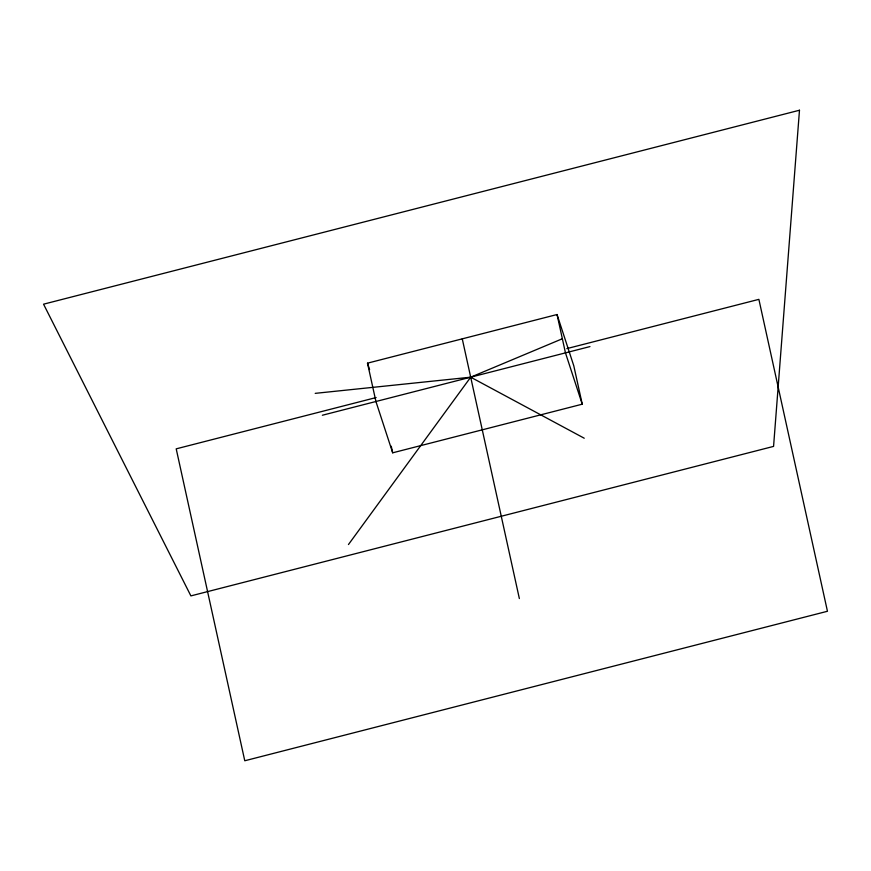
<?xml version="1.0" encoding="UTF-8"?>
<svg xmlns="http://www.w3.org/2000/svg" width="871" height="871" viewBox="0 0 871 871"><rect width="100%" height="100%" fill="white"/><g stroke="black" fill="none" stroke-linecap="round" stroke-linejoin="round"><path stroke-width="1.31" d="M348.454 544.538L470.699 377.187L562.361 338.754M367.497 363.163L557.037 314.529L573.804 365.842L582.242 404.188L392.69 452.811L375.924 401.498L367.497 363.163L369.587 369.576M376.13 397.557L176.203 448.848L244.773 760.764L827.45 611.268L758.881 299.352L566.847 348.618M322.357 415.249L589.972 346.582M315.215 393.354L470.699 377.187L584.234 438.222M582.242 404.188L565.464 352.875L557.037 314.529M462.261 338.841L519.356 598.54M391.242 446.202L392.69 452.811M799.48 110.236L773.568 446.398L190.891 595.895L43.55 304.186L799.48 110.236"/></g></svg>
